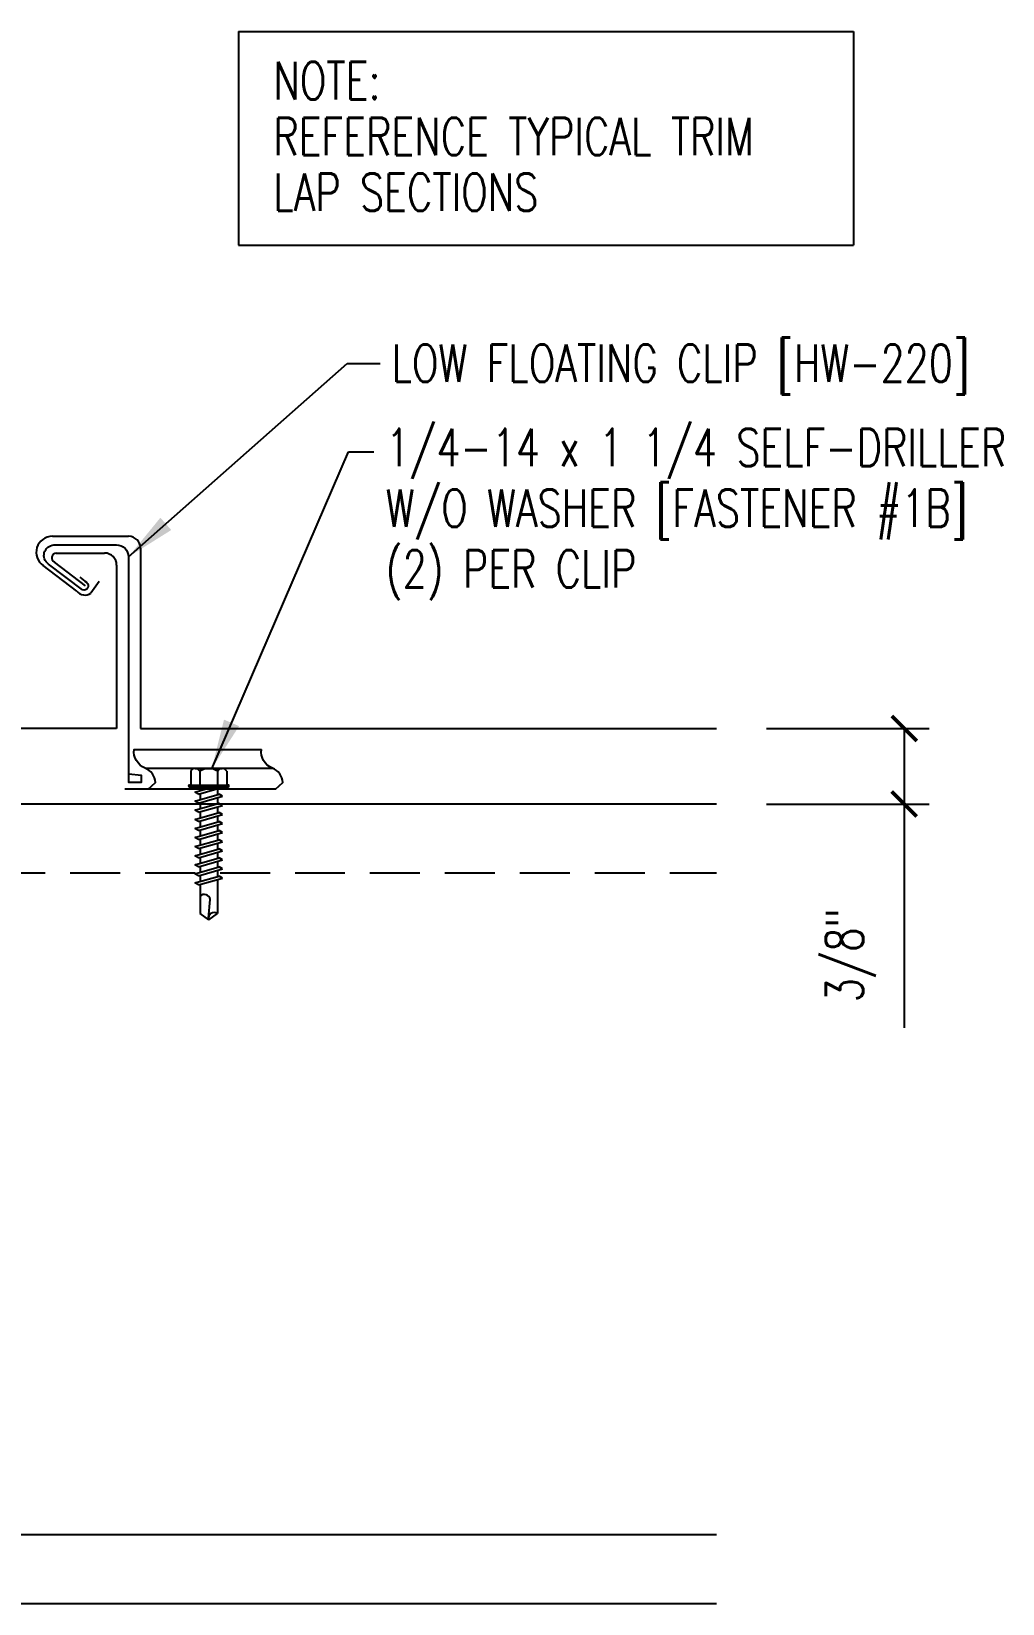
# Model space of a CAD drawing. Header units: inches. Extents: x 4.5 to 45.3, y 17.1 to 35.7.
# Drawn here: x 35.57 to 45.29, y 17.11 to 32.84 of the extents above; entities that cross this region are included whole.
import ezdxf

# ---------------------------------------------------------------- set-up
doc = ezdxf.new("R2010")
doc.units = ezdxf.units.IN
doc.header["$MEASUREMENT"] = 0
doc.linetypes.add('HIDDEN', pattern=[0.375, 0.25, -0.125])
for name, color, linetype in [('clip', 5, 'Continuous'), ('DIM', 2, 'Continuous'), ('FASTENER', 9, 'Continuous'), ('PANEL', 11, 'Continuous'), ('STLA', 10, 'Continuous'), ('TEXT', 2, 'Continuous')]:
    doc.layers.add(name, color=color, linetype=linetype)
doc.styles.add('TEXT1', font='ROMANS.shx', dxfattribs={"width": 0.75, "height": 0.375})
doc.dimstyles.new('DETAIL$0', dxfattribs={"dimscale": 4, "dimtxt": 0.375, "dimasz": 0.0625, "dimexe": 0.0625, "dimexo": 0.125, "dimgap": 0.0625, "dimtad": 1, "dimdec": 4, "dimzin": 3, "dimdsep": 46, "dimlunit": 4, "dimtxsty": 'TEXT1', "dimblk": 'ARCHTICK', "dimcen": 0.0625, "dimclrd": 7, "dimclre": 7, "dimclrt": 2, "dimadec": 0, "dimazin": 0, "dimtfac": 0.59375, "dimtdec": 4, "dimtmove": 0, "dimatfit": 3, "dimfxl": 0, "dimfrac": 2, "dimtolj": 1, "dimtzin": 3, "dimarcsym": 0})
doc.dimstyles.new('DETAIL$7', dxfattribs={"dimscale": 4, "dimtxt": 0.375, "dimasz": 0.125, "dimexe": 0.0625, "dimexo": 0.125, "dimgap": 0.0625, "dimtad": 1, "dimdec": 4, "dimzin": 3, "dimdsep": 46, "dimlunit": 4, "dimtxsty": 'TEXT1', "dimblk": 'ARCHTICK', "dimcen": 0.0625, "dimclrd": 7, "dimclre": 7, "dimclrt": 2, "dimadec": 0, "dimazin": 0, "dimtfac": 0.59375, "dimtdec": 4, "dimtmove": 2, "dimatfit": 3, "dimfxl": 0, "dimfrac": 2, "dimtolj": 1, "dimtzin": 3, "dimarcsym": 0})

# ---------------------------------------------------------------- blocks, each defined once
blk = doc.blocks.new('_ArchTick')
at = {"color": 0, "linetype": 'ByBlock', "const_width": 0.15}
blk.add_lwpolyline([(-0.5, -0.5), (0.5, 0.5)], dxfattribs=at)
blk = doc.blocks.new('*D11')
at = {"layer": 'DEFPOINTS', "color": 0}
for p in [(42.426, 25.869), (42.426, 25.114), (44.306, 25.114)]:
    blk.add_point(p, dxfattribs=at)
at = {"layer": 'DIM', "color": 7, "lineweight": -2}
for p, q in [((42.926, 25.869), (44.556, 25.869)), ((44.306, 25.869), (44.306, 25.114)), ((42.926, 25.114), (44.556, 25.114)), ((44.306, 25.114), (44.306, 22.876))]:
    blk.add_line(p, q, dxfattribs=at)
at = {"layer": 'DIM', "color": 7, "lineweight": -2, "xscale": 0.25, "yscale": 0.25, "zscale": 0.25}
for p, rotation in [((44.306, 25.869), 90), ((44.306, 25.114), 270)]:
    blk.add_blockref('_ArchTick', p, dxfattribs=dict(at, rotation=rotation))
at = {"layer": 'DIM', "color": 2, "insert": (43.77, 23.601), "char_height": 0.375, "attachment_point": 5, "rotation": 90, "style": 'TEXT1'}
blk.add_mtext('\\A1;3/8"', dxfattribs=at)
blk = doc.blocks.new('sd21')
at = {"layer": 'FASTENER'}
for p, q in [((-0.181, 0.194), (-0.181, 0.055)), ((-0.135, 0.22), (0.135, 0.22)), ((-0.089, 0.194), (-0.089, 0.055)), ((0.089, 0.194), (0.089, 0.055)), ((0.181, 0.194), (0.181, 0.055)), ((-0.193, 0.055), (0.193, 0.055)), ((-0.193, 0.037), (0.193, 0.037)), ((-0.181, 0.055), (0.181, 0.055)), ((-0.139, -0.016), (0.046, 0.037)), ((-0.104, -0.036), (0.139, 0.033)), ((-0.086, 0.037), (0.086, 0.037)), ((-0.086, 0.037), (-0.086, -0.001)), ((0.086, 0.037), (0.133, 0.037)), ((0.086, 0.018), (0.086, -0.042)), ((0.139, 0.033), (0.133, 0.037)), ((-0.104, -0.036), (-0.139, -0.016)), ((-0.139, -0.107), (0.104, -0.038)), ((-0.104, -0.127), (-0.139, -0.107)), ((-0.139, -0.198), (0.104, -0.128)), ((-0.104, -0.127), (0.139, -0.058)), ((-0.104, -0.218), (0.139, -0.149)), ((-0.086, -0.031), (-0.086, -0.092)), ((-0.086, -0.122), (-0.086, -0.183)), ((0.086, -0.073), (0.086, -0.133)), ((0.139, -0.058), (0.104, -0.038)), ((0.139, -0.149), (0.104, -0.128)), ((-0.104, -0.218), (-0.139, -0.198)), ((-0.139, -0.289), (0.104, -0.219)), ((-0.104, -0.309), (-0.139, -0.289)), ((-0.139, -0.38), (0.104, -0.31)), ((-0.104, -0.309), (0.139, -0.239)), ((-0.086, -0.213), (-0.086, -0.274)), ((-0.086, -0.304), (-0.086, -0.364)), ((0.086, -0.164), (0.086, -0.224)), ((0.086, -0.255), (0.086, -0.315)), ((0.139, -0.239), (0.104, -0.219)), ((0.139, -0.33), (0.104, -0.31)), ((-0.104, -0.4), (-0.139, -0.38)), ((-0.139, -0.47), (0.104, -0.401)), ((-0.104, -0.491), (-0.139, -0.47)), ((-0.104, -0.4), (0.139, -0.33)), ((-0.104, -0.491), (0.139, -0.421)), ((-0.086, -0.395), (-0.086, -0.455)), ((0.086, -0.345), (0.086, -0.406)), ((0.086, -0.436), (0.086, -0.497)), ((0.139, -0.421), (0.104, -0.401)), ((-0.139, -0.561), (0.104, -0.492)), ((-0.104, -0.581), (-0.139, -0.561)), ((-0.139, -0.652), (0.104, -0.583)), ((-0.104, -0.581), (0.139, -0.512)), ((-0.104, -0.672), (0.139, -0.603)), ((-0.086, -0.486), (-0.086, -0.546)), ((-0.086, -0.577), (-0.086, -0.637)), ((0.086, -0.527), (0.086, -0.588)), ((0.086, -0.618), (0.086, -0.679)), ((0.139, -0.512), (0.104, -0.492)), ((0.139, -0.603), (0.104, -0.583)), ((-0.104, -0.672), (-0.139, -0.652)), ((-0.139, -0.743), (0.104, -0.674)), ((-0.104, -0.763), (-0.139, -0.743)), ((-0.139, -0.834), (0.104, -0.765)), ((-0.104, -0.763), (0.139, -0.694)), ((-0.104, -0.854), (0.139, -0.785)), ((-0.086, -0.667), (-0.086, -0.728)), ((-0.086, -0.758), (-0.086, -0.819)), ((0.086, -0.709), (0.086, -0.77)), ((0.139, -0.694), (0.104, -0.674)), ((0.139, -0.785), (0.104, -0.765)), ((-0.104, -0.854), (-0.139, -0.834)), ((-0.139, -0.925), (0.104, -0.856)), ((-0.104, -0.945), (-0.139, -0.925)), ((-0.104, -0.945), (0.139, -0.876)), ((-0.086, -0.849), (-0.086, -0.91)), ((-0.086, -0.94), (-0.086, -1.232)), ((0.086, -0.8), (0.086, -0.861)), ((0.086, -0.891), (0.086, -1.232)), ((0.139, -0.876), (0.104, -0.856)), ((-0.002, -1.277), (0.014, -1.091)), ((0, -1.293), (-0.086, -1.232)), ((0, -1.293), (0.086, -1.232))]:
    blk.add_line(p, q, dxfattribs=at)
for centre, radius, start, end in [((-0.135, 0.168), 0.0527, 29.8754, 150.1246), ((0, 0.056), 0.164, 56.9974, 123.0026), ((0.135, 0.168), 0.0527, 29.8754, 150.1246), ((-0.193, 0.046), 0.00894, 90, 270), ((0.193, 0.046), 0.00894, 270, 90), ((-0.046, -1.102), 0.0615, 11.1445, 130.906), ((0.054, -1.278), 0.0563, 55.4585, 194.8454)]:
    blk.add_arc(centre, radius, start, end, dxfattribs=at)
blk = doc.blocks.new('A$C30686E82')
for p, q in [((-2.715, 0.761), (3.437, 0.761)), ((-2.715, 0.761), (-2.715, -1.379)), ((3.437, 0.761), (3.437, -1.379)), ((-2.715, -1.379), (3.437, -1.379))]:
    blk.add_line(p, q)
at = {"layer": 'TEXT', "style": 'TEXT1', "width": 0.75}
for s, p in [('NOTE:', (-2.368, 0.081)), ('REFERENCE TYPICAL TRIM', (-2.368, -0.477)), ('LAP SECTIONS', (-2.368, -1.035))]:
    blk.add_text(s, height=0.375, dxfattribs=at).set_placement(p)

msp = doc.modelspace()

# ---------------------------------------------------------------- linework, layer by layer
at = {"layer": 'clip'}
msp.add_line((36.709, 25.47399), (37.98284, 25.47399), dxfattribs=at)
for points in [[(36.05509, 27.38337, 0.01657542), (36.12298, 27.33242, -0.88432327), (36.083, 27.2571), (35.7423, 27.51525, -0.70900725), (35.79513, 27.70608), (36.42473, 27.70608, -0.42933174), (36.54205, 27.58624), (36.54205, 25.33199), (36.67393, 25.33199), (36.67393, 25.39788), (36.54205, 25.41435)], [(36.73917, 25.2613), (36.81257, 25.32884, 0.29781286), (36.709, 25.47399, -0.34469622), (36.59896, 25.65978), (37.8728, 25.65978)], [(38.01301, 25.2613), (38.08641, 25.32884, 0.29781286), (37.98284, 25.47399, -0.34469622), (37.8728, 25.65978)]]:
    msp.add_lwpolyline(points, format="xyb", dxfattribs=at)
msp.add_lwpolyline([(38.01301, 25.2613), (36.50501, 25.2613)], dxfattribs=at)
at = {"layer": 'PANEL'}
for p, q in [((35.78143, 27.79266), (36.54457, 27.79266)), ((36.11438, 27.29599), (35.80182, 27.53449)), ((35.82054, 27.62505), (36.30484, 27.62505)), ((36.66441, 27.67282), (36.66441, 25.86902)), ((36.02699, 27.24387), (35.6898, 27.49931)), ((36.42468, 27.50521), (36.42468, 25.86902)), ((36.24865, 27.34095), (36.16567, 27.22382)), ((36.42468, 25.86902), (25.11446, 25.86902)), ((36.66441, 25.86902), (42.42568, 25.86902))]:
    msp.add_line(p, q, dxfattribs=at)
for centre, radius, start, end in [((35.78143, 27.63167), 0.16099, 90, 235.307059), ((36.54457, 27.67282), 0.11984, 360, 90), ((35.8222, 27.57749), 0.04759, 91.991316, 244.643872), ((36.30484, 27.50521), 0.11984, 0, 90), ((36.10663, 27.30512), 0.10047, 217.559177, 305.98502)]:
    msp.add_arc(centre, radius, start, end, dxfattribs=at)
at = {"layer": 'STLA', "linetype": 'HIDDEN', "ltscale": 2}
msp.add_line((4.45969, 24.42434), (42.42568, 24.42434), dxfattribs=at)
at = {"layer": 'STLA'}
msp.add_line((4.45969, 17.80322), (42.42568, 17.80322), dxfattribs=at)
for points in [[(42.42568, 25.11378), (4.45969, 25.11378)], [(4.45969, 17.11378), (42.42568, 17.11378)]]:
    msp.add_lwpolyline(points, dxfattribs=at)

# ---------------------------------------------------------------- block references
msp.add_blockref('A$C30686E82', (40.36044, 32.08349))
at = {"layer": 'FASTENER'}
msp.add_blockref('sd21', (37.34643, 25.24908), dxfattribs=at)

# ---------------------------------------------------------------- texts
at = {"layer": 'TEXT', "style": 'TEXT1', "width": 0.75}
for s, p in [('LOW FLOATING CLIP [HW-220]', (39.1752, 29.33696)), ('1/4-14 x 1 1/4 SELF-DRILLER', (39.11799, 28.49426)), ('W/O WASHER [FASTENER #1B]', (39.11799, 27.88712)), ('(2) PER CLIP', (39.11799, 27.27997))]:
    msp.add_text(s, height=0.375, dxfattribs=at).set_placement(p)

# ---------------------------------------------------------------- dimensions: what is measured, and where the dimension line sits
at = {"layer": 'DIM'}
dim = msp.add_linear_dim(base=(44.30584, 25.11378), p1=(42.42568, 25.86902), p2=(42.42568, 25.11378), angle=90, text='3/8"', dimstyle='DETAIL$0', dxfattribs=at)
dim.commit()
dim.dimension.update_dxf_attribs({"geometry": '*D11', "text_midpoint": (44.30584, 23.60142), "dimtype": 160})

# ---------------------------------------------------------------- leaders
for points in [[(36.54205, 27.58624), (38.73223, 29.52101), (39.06005, 29.52101)], [(37.37622, 25.46686), (38.74412, 28.63694), (38.99686, 28.63694)]]:
    msp.add_leader(points, dimstyle='DETAIL$7')

doc.saveas('drawing.dxf')
